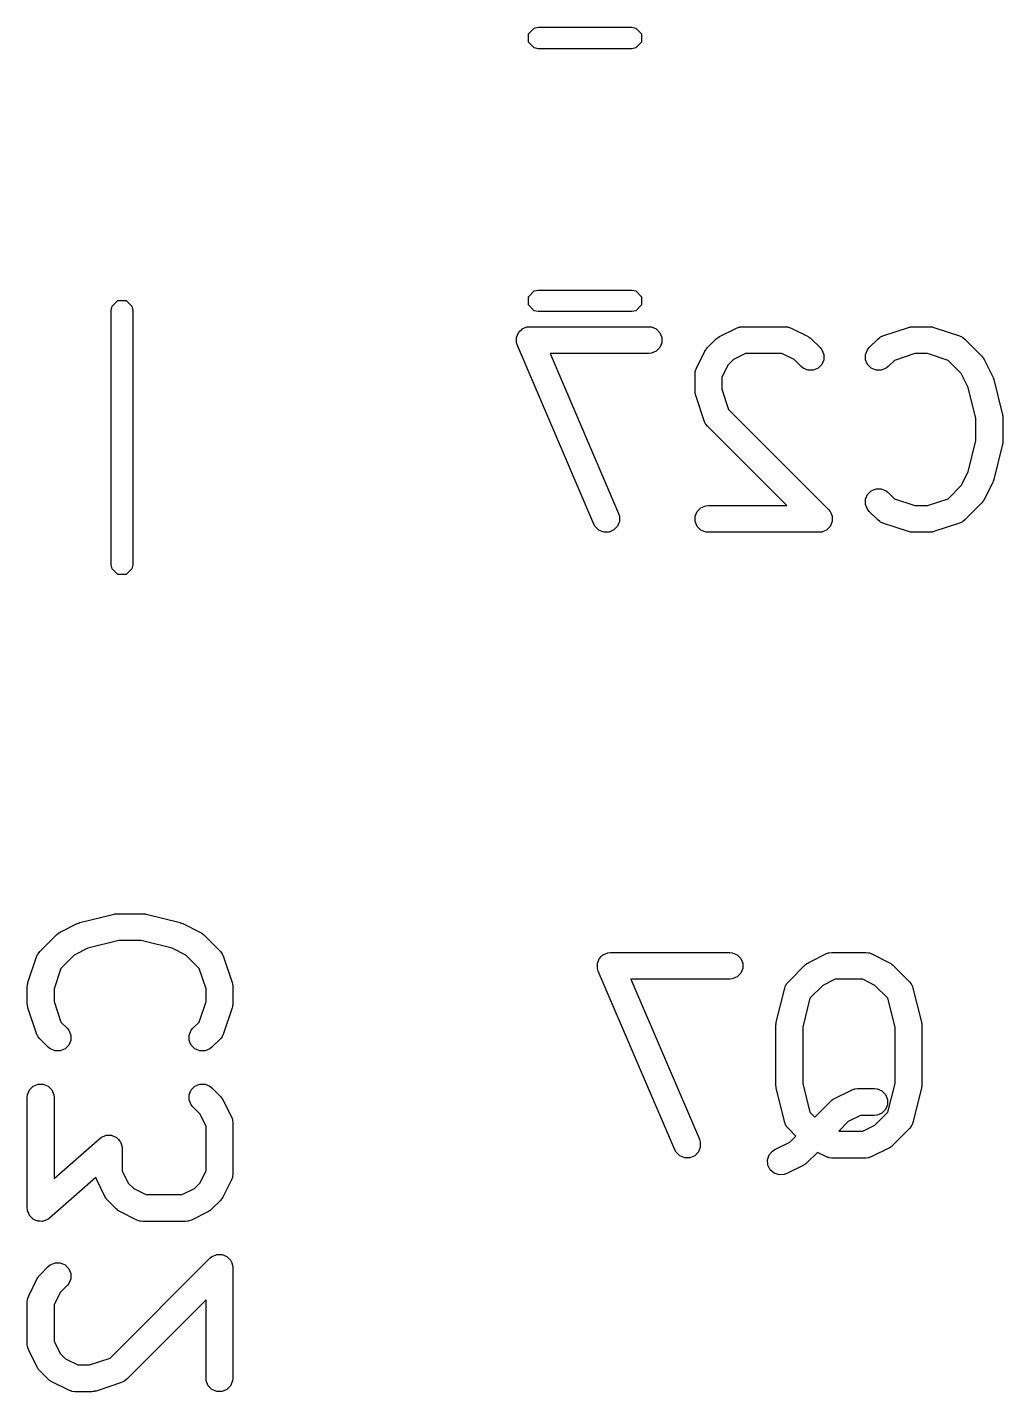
# Model space of a CAD drawing. Header units: inches. Extents: x 1.47 to 5.17, y -6.85 to -1.2.
# Drawn here: x 1.9638 to 2.1786, y -4.8755 to -4.575 of the extents above; entities that cross this region are included whole.
import ezdxf

# ---------------------------------------------------------------- set-up
doc = ezdxf.new("R2010")
doc.units = ezdxf.units.IN
doc.header["$MEASUREMENT"] = 0
doc.layers.add('B.Silkscreen', color=31, linetype='CONTINUOUS', true_color=0xe8b2a7)

msp = doc.modelspace()

# ---------------------------------------------------------------- linework, layer by layer
at = {"layer": 'B.Silkscreen', "linetype": 'CONTINUOUS'}
for p, q in [((2.07415, -4.57646), (2.07542, -4.57518)), ((2.07542, -4.57518), (2.07633, -4.575)), ((2.07633, -4.575), (2.0969, -4.575)), ((2.0969, -4.575), (2.0978, -4.57518)), ((2.0978, -4.57518), (2.09908, -4.57646)), ((2.07415, -4.57827), (2.07415, -4.57646)), ((2.07542, -4.57954), (2.07415, -4.57827)), ((2.09908, -4.57827), (2.0978, -4.57954)), ((2.09908, -4.57646), (2.09908, -4.57827)), ((2.07633, -4.57972), (2.07542, -4.57954)), ((2.0969, -4.57972), (2.07633, -4.57972)), ((2.0978, -4.57954), (2.0969, -4.57972)), ((2.07415, -4.63433), (2.07542, -4.63305)), ((2.07542, -4.63305), (2.07633, -4.63287)), ((2.07633, -4.63287), (2.0969, -4.63287)), ((2.0969, -4.63287), (2.0978, -4.63305)), ((2.0978, -4.63305), (2.09908, -4.63433)), ((1.98246, -4.63645), (1.98374, -4.63517)), ((1.98374, -4.63517), (1.98555, -4.63517)), ((1.98555, -4.63517), (1.98683, -4.63645)), ((2.07415, -4.63614), (2.07415, -4.63433)), ((2.07542, -4.63742), (2.07415, -4.63614)), ((2.09908, -4.63614), (2.0978, -4.63742)), ((2.09908, -4.63433), (2.09908, -4.63614)), ((1.98228, -4.63735), (1.98246, -4.63645)), ((1.98228, -4.69336), (1.98228, -4.63735)), ((1.98683, -4.63645), (1.98701, -4.63735)), ((1.98701, -4.63735), (1.98701, -4.69336)), ((2.07633, -4.6376), (2.07542, -4.63742)), ((2.0969, -4.6376), (2.07633, -4.6376)), ((2.0978, -4.63742), (2.0969, -4.6376)), ((2.07197, -4.64225), (2.07237, -4.64186)), ((2.07237, -4.64186), (2.07276, -4.64146)), ((2.07276, -4.64146), (2.07277, -4.64145)), ((2.07277, -4.64145), (2.07279, -4.64144)), ((2.07279, -4.64144), (2.0733, -4.64122)), ((2.0733, -4.64122), (2.07382, -4.641)), ((2.07382, -4.641), (2.07384, -4.641)), ((2.07384, -4.641), (2.07385, -4.64099)), ((2.07385, -4.64099), (2.07443, -4.64094)), ((2.07443, -4.64094), (2.10067, -4.64094)), ((2.10067, -4.64094), (2.10125, -4.64099)), ((2.10125, -4.64099), (2.10232, -4.64144)), ((2.10232, -4.64144), (2.10313, -4.64225)), ((2.11623, -4.64312), (2.11998, -4.64125)), ((2.11998, -4.64125), (2.12052, -4.64104)), ((2.12052, -4.64104), (2.12062, -4.64104)), ((2.12062, -4.64104), (2.12072, -4.64099)), ((2.12072, -4.64099), (2.1213, -4.64094)), ((2.1213, -4.64094), (2.13067, -4.64094)), ((2.13067, -4.64094), (2.13125, -4.64099)), ((2.13125, -4.64099), (2.13135, -4.64104)), ((2.13135, -4.64104), (2.13145, -4.64104)), ((2.13145, -4.64104), (2.13199, -4.64125)), ((2.13199, -4.64125), (2.13574, -4.64312)), ((2.15223, -4.64296), (2.15786, -4.64109)), ((2.15786, -4.64109), (2.15814, -4.64102)), ((2.15814, -4.64102), (2.15822, -4.64099)), ((2.15822, -4.64099), (2.15832, -4.64098)), ((2.15832, -4.64098), (2.15842, -4.64096)), ((2.15842, -4.64096), (2.1585, -4.64097)), ((2.1585, -4.64097), (2.15879, -4.64094)), ((2.15879, -4.64094), (2.16254, -4.64094)), ((2.16254, -4.64094), (2.16283, -4.64097)), ((2.16283, -4.64097), (2.16291, -4.64096)), ((2.16291, -4.64096), (2.16301, -4.64098)), ((2.16301, -4.64098), (2.16312, -4.64099)), ((2.16312, -4.64099), (2.16319, -4.64102)), ((2.16319, -4.64102), (2.16348, -4.64109)), ((2.16348, -4.64109), (2.1691, -4.64296)), ((2.07153, -4.64331), (2.07175, -4.6428)), ((2.07153, -4.64333), (2.07153, -4.64331)), ((2.07153, -4.64335), (2.07153, -4.64333)), ((2.07153, -4.64391), (2.07153, -4.64335)), ((2.07153, -4.64447), (2.07153, -4.64391)), ((2.07154, -4.64448), (2.07153, -4.64447)), ((2.07154, -4.6445), (2.07154, -4.64448)), ((2.07171, -4.64505), (2.07154, -4.6445)), ((2.08859, -4.68442), (2.07171, -4.64505)), ((2.07175, -4.6428), (2.07195, -4.64228)), ((2.07195, -4.64228), (2.07197, -4.64227)), ((2.07197, -4.64227), (2.07197, -4.64225)), ((2.10313, -4.64225), (2.10357, -4.64331)), ((2.10357, -4.64447), (2.10313, -4.64553)), ((2.10357, -4.64331), (2.10357, -4.64447)), ((2.11359, -4.64555), (2.11546, -4.64368)), ((2.11546, -4.64368), (2.11569, -4.64349)), ((2.11569, -4.64349), (2.11574, -4.64343)), ((2.11574, -4.64343), (2.11583, -4.64338)), ((2.11583, -4.64338), (2.11591, -4.64331)), ((2.11591, -4.64331), (2.11598, -4.64328)), ((2.11598, -4.64328), (2.11623, -4.64312)), ((2.13574, -4.64312), (2.13599, -4.64328)), ((2.13599, -4.64328), (2.13606, -4.64331)), ((2.13606, -4.64331), (2.13614, -4.64338)), ((2.13614, -4.64338), (2.13623, -4.64343)), ((2.13623, -4.64343), (2.13628, -4.64349)), ((2.13628, -4.64349), (2.13651, -4.64368)), ((2.13651, -4.64368), (2.13838, -4.64555)), ((2.14921, -4.64555), (2.15108, -4.64368)), ((2.15108, -4.64368), (2.15153, -4.64331)), ((2.15153, -4.64331), (2.15163, -4.64327)), ((2.15163, -4.64327), (2.15171, -4.6432)), ((2.15171, -4.6432), (2.15223, -4.64296)), ((2.1691, -4.64296), (2.16963, -4.6432)), ((2.16963, -4.6432), (2.16971, -4.64327)), ((2.16971, -4.64327), (2.16981, -4.64331)), ((2.16981, -4.64331), (2.17025, -4.64368)), ((2.17025, -4.64368), (2.174, -4.64743)), ((2.10067, -4.64684), (2.07891, -4.64684)), ((2.07891, -4.64684), (2.09402, -4.6821)), ((2.10125, -4.64679), (2.10067, -4.64684)), ((2.10232, -4.64635), (2.10125, -4.64679)), ((2.10313, -4.64553), (2.10232, -4.64635)), ((2.11116, -4.65007), (2.11303, -4.64632)), ((2.11303, -4.64632), (2.11319, -4.64607)), ((2.11319, -4.64607), (2.11322, -4.646)), ((2.11322, -4.646), (2.11328, -4.64592)), ((2.11328, -4.64592), (2.11334, -4.64583)), ((2.11334, -4.64583), (2.1134, -4.64578)), ((2.1134, -4.64578), (2.11359, -4.64555)), ((2.1193, -4.64819), (2.1181, -4.64939)), ((2.12199, -4.64684), (2.1193, -4.64819)), ((2.12997, -4.64684), (2.12199, -4.64684)), ((2.13267, -4.64819), (2.12997, -4.64684)), ((2.13421, -4.64973), (2.13267, -4.64819)), ((2.13838, -4.64555), (2.13875, -4.646)), ((2.13875, -4.646), (2.13919, -4.64706)), ((2.13919, -4.64822), (2.13875, -4.64928)), ((2.13919, -4.64706), (2.13919, -4.64822)), ((2.1484, -4.64706), (2.14884, -4.646)), ((2.1484, -4.64822), (2.1484, -4.64706)), ((2.14884, -4.64928), (2.1484, -4.64822)), ((2.14884, -4.646), (2.14921, -4.64555)), ((2.15927, -4.64684), (2.15476, -4.64835)), ((2.16206, -4.64684), (2.15927, -4.64684)), ((2.16657, -4.64835), (2.16206, -4.64684)), ((2.174, -4.64743), (2.17419, -4.64765)), ((2.17419, -4.64765), (2.17425, -4.6477)), ((2.17425, -4.6477), (2.1743, -4.64779)), ((2.1743, -4.64779), (2.17437, -4.64787)), ((2.17437, -4.64787), (2.1744, -4.64795)), ((2.1744, -4.64795), (2.17456, -4.64819)), ((2.17456, -4.64819), (2.17643, -4.65194)), ((2.11085, -4.65139), (2.1109, -4.65081)), ((2.1109, -4.65081), (2.11094, -4.65072)), ((2.11094, -4.65072), (2.11095, -4.65061)), ((2.11095, -4.65061), (2.11116, -4.65007)), ((2.1181, -4.64939), (2.11675, -4.65209)), ((2.13465, -4.6501), (2.13421, -4.64973)), ((2.13572, -4.65054), (2.13465, -4.6501)), ((2.13687, -4.65054), (2.13572, -4.65054)), ((2.13794, -4.6501), (2.13687, -4.65054)), ((2.13875, -4.64928), (2.13794, -4.6501)), ((2.14965, -4.6501), (2.14884, -4.64928)), ((2.15072, -4.65054), (2.14965, -4.6501)), ((2.15187, -4.65054), (2.15072, -4.65054)), ((2.15293, -4.6501), (2.15187, -4.65054)), ((2.15338, -4.64973), (2.15293, -4.6501)), ((2.15476, -4.64835), (2.15338, -4.64973)), ((2.16949, -4.65126), (2.16657, -4.64835)), ((2.11085, -4.65514), (2.11085, -4.65139)), ((2.11675, -4.65209), (2.11675, -4.65466)), ((2.171, -4.65429), (2.16949, -4.65126)), ((2.17643, -4.65194), (2.17645, -4.65199)), ((2.17645, -4.65199), (2.17646, -4.652)), ((2.17646, -4.652), (2.17655, -4.65224)), ((2.17655, -4.65224), (2.17664, -4.65248)), ((2.17664, -4.65248), (2.17664, -4.65251)), ((2.17664, -4.65251), (2.17666, -4.65255)), ((2.17666, -4.65255), (2.17853, -4.66005)), ((2.11087, -4.65543), (2.11085, -4.65514)), ((2.11087, -4.65551), (2.11087, -4.65543)), ((2.11089, -4.65561), (2.11087, -4.65551)), ((2.1109, -4.65572), (2.11089, -4.65561)), ((2.11093, -4.65579), (2.1109, -4.65572)), ((2.111, -4.65607), (2.11093, -4.65579)), ((2.11287, -4.6617), (2.111, -4.65607)), ((2.11675, -4.65466), (2.11825, -4.65917)), ((2.17271, -4.66113), (2.171, -4.65429)), ((2.11825, -4.65917), (2.14026, -4.68117)), ((2.17853, -4.66005), (2.17854, -4.66015)), ((2.17854, -4.66015), (2.17856, -4.66019)), ((2.17856, -4.66019), (2.17858, -4.6604)), ((2.11311, -4.66223), (2.11287, -4.6617)), ((2.11318, -4.66231), (2.11311, -4.66223)), ((2.11322, -4.6624), (2.11318, -4.66231)), ((2.11359, -4.66285), (2.11322, -4.6624)), ((2.13104, -4.68031), (2.11359, -4.66285)), ((2.17271, -4.66602), (2.17271, -4.66113)), ((2.17858, -4.6604), (2.17861, -4.66062)), ((2.17861, -4.66062), (2.17861, -4.66066)), ((2.17861, -4.66066), (2.17862, -4.66076)), ((2.17862, -4.66076), (2.17862, -4.66639)), ((2.171, -4.67286), (2.17271, -4.66602)), ((2.17853, -4.6671), (2.17666, -4.6746)), ((2.17854, -4.667), (2.17853, -4.6671)), ((2.17856, -4.66696), (2.17854, -4.667)), ((2.17858, -4.66675), (2.17856, -4.66696)), ((2.17861, -4.66653), (2.17858, -4.66675)), ((2.17862, -4.66639), (2.17861, -4.66649)), ((2.17861, -4.66649), (2.17861, -4.66653)), ((2.16949, -4.67589), (2.171, -4.67286)), ((2.17643, -4.67521), (2.17456, -4.67896)), ((2.17645, -4.67517), (2.17643, -4.67521)), ((2.17646, -4.67515), (2.17645, -4.67517)), ((2.17655, -4.67491), (2.17646, -4.67515)), ((2.17664, -4.67467), (2.17655, -4.67491)), ((2.17666, -4.6746), (2.17664, -4.67465)), ((2.17664, -4.67465), (2.17664, -4.67467)), ((2.1484, -4.67893), (2.14884, -4.67787)), ((2.14884, -4.67787), (2.14965, -4.67706)), ((2.14965, -4.67706), (2.15072, -4.67661)), ((2.15072, -4.67661), (2.15187, -4.67661)), ((2.15187, -4.67661), (2.15293, -4.67706)), ((2.15293, -4.67706), (2.15338, -4.67742)), ((2.15338, -4.67742), (2.15476, -4.67881)), ((2.16657, -4.67881), (2.16949, -4.67589)), ((2.11134, -4.68162), (2.11216, -4.68081)), ((2.11216, -4.68081), (2.11322, -4.68036)), ((2.11322, -4.68036), (2.1138, -4.68031)), ((2.1138, -4.68031), (2.13104, -4.68031)), ((2.14026, -4.68117), (2.14063, -4.68162)), ((2.1484, -4.68009), (2.1484, -4.67893)), ((2.14884, -4.68115), (2.1484, -4.68009)), ((2.14921, -4.6816), (2.14884, -4.68115)), ((2.15476, -4.67881), (2.15927, -4.68031)), ((2.15927, -4.68031), (2.16206, -4.68031)), ((2.16206, -4.68031), (2.16657, -4.67881)), ((2.174, -4.67972), (2.17025, -4.68347)), ((2.17419, -4.6795), (2.174, -4.67972)), ((2.17425, -4.67945), (2.17419, -4.6795)), ((2.1743, -4.67936), (2.17425, -4.67945)), ((2.17437, -4.67928), (2.1743, -4.67936)), ((2.1744, -4.6792), (2.17437, -4.67928)), ((2.17456, -4.67896), (2.1744, -4.6792)), ((2.0942, -4.6838), (2.09378, -4.68487)), ((2.09402, -4.6821), (2.09419, -4.68265)), ((2.09419, -4.68265), (2.0942, -4.6838)), ((2.1109, -4.68268), (2.11134, -4.68162)), ((2.1109, -4.68384), (2.1109, -4.68268)), ((2.11134, -4.6849), (2.1109, -4.68384)), ((2.14063, -4.68162), (2.14077, -4.68196)), ((2.14107, -4.68384), (2.14063, -4.6849)), ((2.14077, -4.68196), (2.14105, -4.68265)), ((2.14105, -4.68265), (2.14107, -4.68268)), ((2.14107, -4.68268), (2.14107, -4.68384)), ((2.15108, -4.68347), (2.14921, -4.6816)), ((2.15153, -4.68384), (2.15108, -4.68347)), ((2.15163, -4.68388), (2.15153, -4.68384)), ((2.15171, -4.68395), (2.15163, -4.68388)), ((2.15223, -4.68419), (2.15171, -4.68395)), ((2.15786, -4.68606), (2.15223, -4.68419)), ((2.1691, -4.68419), (2.16348, -4.68606)), ((2.16963, -4.68395), (2.1691, -4.68419)), ((2.16971, -4.68388), (2.16963, -4.68395)), ((2.16981, -4.68384), (2.16971, -4.68388)), ((2.17025, -4.68347), (2.16981, -4.68384)), ((2.08887, -4.68493), (2.08859, -4.68442)), ((2.08969, -4.68574), (2.08887, -4.68493)), ((2.09076, -4.68616), (2.08969, -4.68574)), ((2.09191, -4.68615), (2.09076, -4.68616)), ((2.09297, -4.6857), (2.09191, -4.68615)), ((2.09378, -4.68487), (2.09297, -4.6857)), ((2.11216, -4.68572), (2.11134, -4.6849)), ((2.11322, -4.68616), (2.11216, -4.68572)), ((2.1138, -4.68621), (2.11322, -4.68616)), ((2.13817, -4.68621), (2.1138, -4.68621)), ((2.13875, -4.68616), (2.13817, -4.68621)), ((2.13906, -4.68603), (2.13875, -4.68616)), ((2.13981, -4.68572), (2.13906, -4.68603)), ((2.14063, -4.6849), (2.13981, -4.68572)), ((2.15814, -4.68613), (2.15786, -4.68606)), ((2.15822, -4.68616), (2.15814, -4.68613)), ((2.15832, -4.68617), (2.15822, -4.68616)), ((2.15842, -4.68619), (2.15832, -4.68617)), ((2.1585, -4.68618), (2.15842, -4.68619)), ((2.15879, -4.68621), (2.1585, -4.68618)), ((2.16254, -4.68621), (2.15879, -4.68621)), ((2.16283, -4.68618), (2.16254, -4.68621)), ((2.16291, -4.68619), (2.16283, -4.68618)), ((2.16301, -4.68617), (2.16291, -4.68619)), ((2.16312, -4.68616), (2.16301, -4.68617)), ((2.16319, -4.68613), (2.16312, -4.68616)), ((2.16348, -4.68606), (2.16319, -4.68613)), ((1.98246, -4.69426), (1.98228, -4.69336)), ((1.98374, -4.69554), (1.98246, -4.69426)), ((1.98555, -4.69554), (1.98374, -4.69554)), ((1.98683, -4.69426), (1.98555, -4.69554)), ((1.98701, -4.69336), (1.98683, -4.69426)), ((1.97538, -4.77216), (1.98288, -4.77029)), ((1.98288, -4.77029), (1.98298, -4.77027)), ((1.98298, -4.77027), (1.98302, -4.77026)), ((1.98302, -4.77026), (1.98324, -4.77024)), ((1.98324, -4.77024), (1.98345, -4.7702)), ((1.98345, -4.7702), (1.9835, -4.77021)), ((1.9835, -4.77021), (1.9836, -4.7702)), ((1.9836, -4.7702), (1.98922, -4.7702)), ((1.98922, -4.7702), (1.98932, -4.77021)), ((1.98932, -4.77021), (1.98937, -4.7702)), ((1.98937, -4.7702), (1.98958, -4.77024)), ((1.98958, -4.77024), (1.9898, -4.77026)), ((1.9898, -4.77026), (1.98984, -4.77027)), ((1.98984, -4.77027), (1.98994, -4.77029)), ((1.98994, -4.77029), (1.99744, -4.77216)), ((1.97071, -4.77445), (1.97078, -4.77442)), ((1.97078, -4.77442), (1.97103, -4.77426)), ((1.97103, -4.77426), (1.97478, -4.77239)), ((1.97478, -4.77239), (1.97482, -4.77237)), ((1.97482, -4.77237), (1.97484, -4.77236)), ((1.97484, -4.77236), (1.97508, -4.77227)), ((1.97508, -4.77227), (1.97532, -4.77218)), ((1.97532, -4.77218), (1.97534, -4.77218)), ((1.97534, -4.77218), (1.97538, -4.77216)), ((1.99744, -4.77216), (1.99748, -4.77218)), ((1.99748, -4.77218), (1.9975, -4.77218)), ((1.9975, -4.77218), (1.99774, -4.77227)), ((1.99774, -4.77227), (1.99798, -4.77236)), ((1.99798, -4.77236), (1.998, -4.77237)), ((1.998, -4.77237), (1.99804, -4.77239)), ((1.99804, -4.77239), (2.00179, -4.77426)), ((2.00179, -4.77426), (2.00204, -4.77442)), ((2.00204, -4.77442), (2.00211, -4.77445)), ((1.96651, -4.77856), (1.97026, -4.77481)), ((1.97026, -4.77481), (1.97049, -4.77463)), ((1.97049, -4.77463), (1.97054, -4.77457)), ((1.97054, -4.77457), (1.97063, -4.77451)), ((1.97063, -4.77451), (1.97071, -4.77445)), ((1.98396, -4.77611), (1.97713, -4.77781)), ((1.98886, -4.77611), (1.98396, -4.77611)), ((1.99569, -4.77781), (1.98886, -4.77611)), ((2.00211, -4.77445), (2.00219, -4.77451)), ((2.00219, -4.77451), (2.00228, -4.77457)), ((2.00228, -4.77457), (2.00233, -4.77463)), ((2.00233, -4.77463), (2.00256, -4.77481)), ((2.00256, -4.77481), (2.00631, -4.77856)), ((1.96392, -4.78534), (1.9658, -4.77972)), ((1.9658, -4.77972), (1.96603, -4.77919)), ((1.96603, -4.77919), (1.9661, -4.77911)), ((1.9661, -4.77911), (1.96614, -4.77901)), ((1.96614, -4.77901), (1.96651, -4.77856)), ((1.9741, -4.77933), (1.97118, -4.78225)), ((1.97713, -4.77781), (1.9741, -4.77933)), ((1.99872, -4.77933), (1.99569, -4.77781)), ((2.00164, -4.78225), (1.99872, -4.77933)), ((2.00631, -4.77856), (2.00668, -4.77901)), ((2.00668, -4.77901), (2.00672, -4.77911)), ((2.00672, -4.77911), (2.00679, -4.77919)), ((2.00679, -4.77919), (2.00702, -4.77972)), ((2.00702, -4.77972), (2.0089, -4.78534)), ((2.08956, -4.78059), (2.08976, -4.78008)), ((2.08976, -4.78008), (2.08978, -4.78006)), ((2.08978, -4.78005), (2.09018, -4.77965)), ((2.08978, -4.78006), (2.08978, -4.78005)), ((2.09018, -4.77965), (2.09057, -4.77925)), ((2.09057, -4.77925), (2.09059, -4.77924)), ((2.09059, -4.77924), (2.0906, -4.77923)), ((2.0906, -4.77923), (2.09111, -4.77902)), ((2.09111, -4.77902), (2.09163, -4.7788)), ((2.09163, -4.7788), (2.09165, -4.7788)), ((2.09165, -4.7788), (2.09166, -4.77879)), ((2.09166, -4.77879), (2.09224, -4.77873)), ((2.09224, -4.77873), (2.11849, -4.77873)), ((2.11849, -4.77873), (2.11906, -4.77879)), ((2.11906, -4.77879), (2.12013, -4.77923)), ((2.12013, -4.77923), (2.12094, -4.78005)), ((2.12094, -4.78005), (2.12138, -4.78111)), ((2.13591, -4.78092), (2.13966, -4.77904)), ((2.13966, -4.77904), (2.1402, -4.77884)), ((2.1402, -4.77884), (2.14031, -4.77883)), ((2.14031, -4.77883), (2.14041, -4.77879)), ((2.14041, -4.77879), (2.14098, -4.77873)), ((2.14098, -4.77873), (2.14848, -4.77873)), ((2.14848, -4.77873), (2.14906, -4.77879)), ((2.14906, -4.77879), (2.14916, -4.77883)), ((2.14916, -4.77883), (2.14926, -4.77884)), ((2.14926, -4.77884), (2.1498, -4.77904)), ((2.1498, -4.77904), (2.15355, -4.78092)), ((1.97118, -4.78225), (1.96968, -4.78676)), ((2.00314, -4.78676), (2.00164, -4.78225)), ((2.08934, -4.78111), (2.08956, -4.78059)), ((2.08934, -4.78113), (2.08934, -4.78111)), ((2.08934, -4.78115), (2.08934, -4.78113)), ((2.08934, -4.7817), (2.08934, -4.78115)), ((2.08934, -4.78226), (2.08934, -4.7817)), ((2.08935, -4.78228), (2.08934, -4.78226)), ((2.08935, -4.7823), (2.08935, -4.78228)), ((2.08952, -4.78285), (2.08935, -4.7823)), ((2.1064, -4.82222), (2.08952, -4.78285)), ((2.12094, -4.78333), (2.12013, -4.78414)), ((2.12138, -4.78226), (2.12094, -4.78333)), ((2.12138, -4.78111), (2.12138, -4.78226)), ((2.1314, -4.78522), (2.13514, -4.78147)), ((2.13514, -4.78147), (2.13537, -4.78129)), ((2.13537, -4.78129), (2.13542, -4.78123)), ((2.13542, -4.78123), (2.13551, -4.78117)), ((2.13551, -4.78117), (2.13559, -4.78111)), ((2.13559, -4.78111), (2.13566, -4.78108)), ((2.13566, -4.78108), (2.13591, -4.78092)), ((2.15355, -4.78092), (2.1538, -4.78108)), ((2.1538, -4.78108), (2.15387, -4.78111)), ((2.15387, -4.78111), (2.15395, -4.78117)), ((2.15395, -4.78117), (2.15404, -4.78123)), ((2.15404, -4.78123), (2.15409, -4.78129)), ((2.15409, -4.78129), (2.15432, -4.78147)), ((2.15432, -4.78147), (2.15807, -4.78522)), ((1.96377, -4.78628), (1.9638, -4.78599)), ((1.96377, -4.79003), (1.96377, -4.78628)), ((1.9638, -4.78591), (1.96382, -4.78581)), ((1.9638, -4.78599), (1.9638, -4.78591)), ((1.96382, -4.78581), (1.96383, -4.7857)), ((1.96383, -4.7857), (1.96386, -4.78563)), ((1.96386, -4.78563), (1.96392, -4.78534)), ((2.0089, -4.78534), (2.00896, -4.78563)), ((2.00896, -4.78563), (2.00899, -4.7857)), ((2.00899, -4.7857), (2.009, -4.78581)), ((2.009, -4.78581), (2.00902, -4.78591)), ((2.00902, -4.78591), (2.00902, -4.78599)), ((2.00902, -4.78599), (2.00905, -4.78628)), ((2.00905, -4.78628), (2.00905, -4.79003)), ((2.11849, -4.78464), (2.09672, -4.78464)), ((2.09672, -4.78464), (2.11183, -4.81989)), ((2.11906, -4.78458), (2.11849, -4.78464)), ((2.12013, -4.78414), (2.11906, -4.78458)), ((2.13062, -4.78659), (2.13081, -4.78605)), ((2.13081, -4.78605), (2.13094, -4.78587)), ((2.13094, -4.78587), (2.13103, -4.78567)), ((2.13103, -4.78567), (2.1314, -4.78522)), ((2.13898, -4.78599), (2.13615, -4.78882)), ((2.14168, -4.78464), (2.13898, -4.78599)), ((2.14778, -4.78464), (2.14168, -4.78464)), ((2.15048, -4.78599), (2.14778, -4.78464)), ((2.15331, -4.78882), (2.15048, -4.78599)), ((2.15807, -4.78522), (2.15844, -4.78567)), ((2.15844, -4.78567), (2.15852, -4.78587)), ((2.15852, -4.78587), (2.15865, -4.78605)), ((2.15865, -4.78605), (2.15885, -4.78659)), ((1.96968, -4.78676), (1.96968, -4.78955)), ((2.00314, -4.78955), (2.00314, -4.78676)), ((2.12874, -4.79409), (2.13062, -4.78659)), ((2.13615, -4.78882), (2.13456, -4.79517)), ((2.1549, -4.79517), (2.15331, -4.78882)), ((2.15885, -4.78659), (2.16072, -4.79409)), ((1.9638, -4.79032), (1.96377, -4.79003)), ((1.9638, -4.7904), (1.9638, -4.79032)), ((1.96382, -4.7905), (1.9638, -4.7904)), ((1.96383, -4.7906), (1.96382, -4.7905)), ((1.96386, -4.79067), (1.96383, -4.7906)), ((1.96392, -4.79096), (1.96386, -4.79067)), ((1.9658, -4.79658), (1.96392, -4.79096)), ((1.96968, -4.78955), (1.97118, -4.79406)), ((2.00164, -4.79406), (2.00314, -4.78955)), ((2.0089, -4.79096), (2.00702, -4.79658)), ((2.00896, -4.79067), (2.0089, -4.79096)), ((2.00899, -4.7906), (2.00896, -4.79067)), ((2.009, -4.7905), (2.00899, -4.7906)), ((2.00902, -4.7904), (2.009, -4.7905)), ((2.00905, -4.79003), (2.00902, -4.79032)), ((2.00902, -4.79032), (2.00902, -4.7904)), ((1.97118, -4.79406), (1.97256, -4.79544)), ((1.97256, -4.79544), (1.97293, -4.79588)), ((1.99989, -4.79588), (2.00026, -4.79544)), ((2.00026, -4.79544), (2.00164, -4.79406)), ((2.12866, -4.79467), (2.12869, -4.79445)), ((2.12867, -4.79471), (2.12866, -4.79467)), ((2.12866, -4.79481), (2.12867, -4.79471)), ((2.12866, -4.80793), (2.12866, -4.79481)), ((2.12869, -4.79445), (2.12871, -4.79423)), ((2.12871, -4.79423), (2.12873, -4.79419)), ((2.12873, -4.79419), (2.12874, -4.79409)), ((2.13456, -4.79517), (2.13456, -4.80757)), ((2.1549, -4.80757), (2.1549, -4.79517)), ((2.16072, -4.79409), (2.16073, -4.79419)), ((2.16073, -4.79419), (2.16075, -4.79423)), ((2.16075, -4.79423), (2.16077, -4.79445)), ((2.16077, -4.79445), (2.1608, -4.79467)), ((2.1608, -4.79467), (2.1608, -4.79471)), ((2.1608, -4.79471), (2.16081, -4.79481)), ((2.16081, -4.79481), (2.16081, -4.80793)), ((1.96603, -4.79711), (1.9658, -4.79658)), ((1.9661, -4.79719), (1.96603, -4.79711)), ((1.96614, -4.79729), (1.9661, -4.79719)), ((1.96651, -4.79774), (1.96614, -4.79729)), ((1.96839, -4.79961), (1.96651, -4.79774)), ((1.97293, -4.79588), (1.97337, -4.79695)), ((1.97337, -4.7981), (1.97293, -4.79917)), ((1.97337, -4.79695), (1.97337, -4.7981)), ((1.99945, -4.79695), (1.99989, -4.79588)), ((1.99945, -4.7981), (1.99945, -4.79695)), ((1.99989, -4.79917), (1.99945, -4.7981)), ((2.00631, -4.79774), (2.00443, -4.79961)), ((2.00668, -4.79729), (2.00631, -4.79774)), ((2.00672, -4.79719), (2.00668, -4.79729)), ((2.00679, -4.79711), (2.00672, -4.79719)), ((2.00702, -4.79658), (2.00679, -4.79711)), ((1.96883, -4.79998), (1.96839, -4.79961)), ((1.9699, -4.80042), (1.96883, -4.79998)), ((1.97105, -4.80042), (1.9699, -4.80042)), ((1.97212, -4.79998), (1.97105, -4.80042)), ((1.97293, -4.79917), (1.97212, -4.79998)), ((2.00071, -4.79998), (1.99989, -4.79917)), ((2.00177, -4.80042), (2.00071, -4.79998)), ((2.00292, -4.80042), (2.00177, -4.80042)), ((2.00399, -4.79998), (2.00292, -4.80042)), ((2.00443, -4.79961), (2.00399, -4.79998)), ((1.96377, -4.81065), (1.96383, -4.81007)), ((1.96383, -4.81007), (1.96427, -4.80901)), ((1.96427, -4.80901), (1.96508, -4.80819)), ((1.96508, -4.80819), (1.96615, -4.80775)), ((1.96615, -4.80775), (1.9673, -4.80775)), ((1.9673, -4.80775), (1.96837, -4.80819)), ((1.96837, -4.80819), (1.96918, -4.80901)), ((1.96918, -4.80901), (1.96962, -4.81007)), ((1.96962, -4.81007), (1.96968, -4.81065)), ((1.99945, -4.81007), (1.99989, -4.80901)), ((1.99945, -4.81122), (1.99945, -4.81007)), ((1.99989, -4.80901), (2.00071, -4.80819)), ((2.00071, -4.80819), (2.00177, -4.80775)), ((2.00177, -4.80775), (2.00292, -4.80775)), ((2.00292, -4.80775), (2.00399, -4.80819)), ((2.00399, -4.80819), (2.00443, -4.80856)), ((2.00443, -4.80856), (2.00631, -4.81044)), ((2.00631, -4.81044), (2.00649, -4.81066)), ((2.12867, -4.80803), (2.12866, -4.80793)), ((2.12866, -4.80808), (2.12867, -4.80803)), ((2.12869, -4.80829), (2.12866, -4.80808)), ((2.12871, -4.80851), (2.12869, -4.80829)), ((2.12873, -4.80855), (2.12871, -4.80851)), ((2.12874, -4.80865), (2.12873, -4.80855)), ((2.13062, -4.81615), (2.12874, -4.80865)), ((2.13456, -4.80757), (2.13615, -4.81392)), ((2.14154, -4.81092), (2.14529, -4.80904)), ((2.14529, -4.80904), (2.14583, -4.80883)), ((2.14583, -4.80883), (2.14593, -4.80883)), ((2.14593, -4.80883), (2.14603, -4.80879)), ((2.14603, -4.80879), (2.14661, -4.80873)), ((2.14661, -4.80873), (2.15036, -4.80873)), ((2.15036, -4.80873), (2.15093, -4.80879)), ((2.15093, -4.80879), (2.152, -4.80923)), ((2.152, -4.80923), (2.15281, -4.81004)), ((2.15281, -4.81004), (2.15325, -4.81111)), ((2.15331, -4.81392), (2.1549, -4.80757)), ((2.16072, -4.80865), (2.15885, -4.81615)), ((2.16073, -4.80855), (2.16072, -4.80865)), ((2.16075, -4.80851), (2.16073, -4.80855)), ((2.16077, -4.80829), (2.16075, -4.80851)), ((2.1608, -4.80808), (2.16077, -4.80829)), ((2.16081, -4.80793), (2.1608, -4.80803)), ((2.1608, -4.80803), (2.1608, -4.80808)), ((1.96377, -4.83502), (1.96377, -4.81065)), ((1.96968, -4.81065), (1.96968, -4.82851)), ((1.99989, -4.81229), (1.99945, -4.81122)), ((2.00026, -4.81274), (1.99989, -4.81229)), ((2.00179, -4.81427), (2.00026, -4.81274)), ((2.00649, -4.81066), (2.00655, -4.81071)), ((2.00655, -4.81071), (2.00661, -4.8108)), ((2.00661, -4.8108), (2.00668, -4.81088)), ((2.00668, -4.81088), (2.00671, -4.81095)), ((2.00671, -4.81095), (2.00686, -4.8112)), ((2.00686, -4.8112), (2.00874, -4.81495)), ((2.13723, -4.81501), (2.14077, -4.81147)), ((2.14077, -4.81147), (2.141, -4.81128)), ((2.141, -4.81128), (2.14105, -4.81122)), ((2.14105, -4.81122), (2.14114, -4.81117)), ((2.14114, -4.81117), (2.14122, -4.8111)), ((2.14122, -4.8111), (2.14129, -4.81107)), ((2.14129, -4.81107), (2.14154, -4.81092)), ((2.15281, -4.81332), (2.152, -4.81414)), ((2.15325, -4.81226), (2.15281, -4.81332)), ((2.15325, -4.81111), (2.15325, -4.81226)), ((2.00314, -4.81697), (2.00179, -4.81427)), ((2.00874, -4.81495), (2.00894, -4.81549)), ((2.00894, -4.81549), (2.00895, -4.8156)), ((2.00895, -4.8156), (2.00899, -4.8157)), ((2.00899, -4.8157), (2.00905, -4.81627)), ((2.00905, -4.81627), (2.00905, -4.82752)), ((2.13081, -4.81669), (2.13062, -4.81615)), ((2.13615, -4.81392), (2.13723, -4.81501)), ((2.14461, -4.81598), (2.14249, -4.8181)), ((2.1473, -4.81463), (2.14461, -4.81598)), ((2.15036, -4.81463), (2.1473, -4.81463)), ((2.15093, -4.81458), (2.15036, -4.81463)), ((2.15048, -4.81675), (2.15331, -4.81392)), ((2.152, -4.81414), (2.15093, -4.81458)), ((2.15885, -4.81615), (2.15865, -4.81669)), ((1.97978, -4.81968), (1.98003, -4.8195)), ((1.98003, -4.8195), (1.98008, -4.81944)), ((1.98008, -4.81944), (1.98013, -4.81942)), ((1.98013, -4.81942), (1.98025, -4.81934)), ((1.98025, -4.81934), (1.9807, -4.81918)), ((1.9807, -4.81918), (1.98115, -4.819)), ((1.98115, -4.819), (1.98125, -4.819)), ((1.98125, -4.819), (1.98134, -4.81897)), ((1.98134, -4.81897), (1.98182, -4.819)), ((1.98182, -4.819), (1.9823, -4.819)), ((1.9823, -4.819), (1.98239, -4.81904)), ((1.98239, -4.81904), (1.98249, -4.81905)), ((1.98249, -4.81905), (1.98292, -4.81926)), ((1.98292, -4.81926), (1.98336, -4.81944)), ((1.98336, -4.81944), (1.98343, -4.81951)), ((1.98343, -4.81951), (1.98352, -4.81956)), ((2.00314, -4.82682), (2.00314, -4.81697)), ((2.13094, -4.81687), (2.13081, -4.81669)), ((2.13103, -4.81707), (2.13094, -4.81687)), ((2.1314, -4.81752), (2.13103, -4.81707)), ((2.13306, -4.81918), (2.1314, -4.81752)), ((2.13173, -4.8205), (2.13306, -4.81918)), ((2.14249, -4.8181), (2.14778, -4.8181)), ((2.14778, -4.8181), (2.15048, -4.81675)), ((2.15807, -4.81752), (2.15432, -4.82127)), ((2.15844, -4.81707), (2.15807, -4.81752)), ((2.15852, -4.81687), (2.15844, -4.81707)), ((2.15865, -4.81669), (2.15852, -4.81687)), ((1.96968, -4.82851), (1.97978, -4.81968)), ((1.98352, -4.81956), (1.98384, -4.81992)), ((1.98384, -4.81992), (1.98418, -4.82026)), ((1.98418, -4.82026), (1.98422, -4.82035)), ((1.98422, -4.82035), (1.98428, -4.82042)), ((1.98428, -4.82042), (1.98444, -4.82088)), ((1.98444, -4.82088), (1.98462, -4.82132)), ((1.98462, -4.82132), (1.98463, -4.82146)), ((1.98463, -4.82146), (1.98465, -4.82152)), ((1.98465, -4.82152), (1.98465, -4.82159)), ((1.98465, -4.82159), (1.98468, -4.8219)), ((1.98468, -4.8219), (1.98468, -4.82682)), ((2.10668, -4.82273), (2.1064, -4.82222)), ((2.11201, -4.8216), (2.11159, -4.82267)), ((2.11183, -4.81989), (2.112, -4.82044)), ((2.112, -4.82044), (2.11201, -4.8216)), ((2.12717, -4.82334), (2.12792, -4.82247)), ((2.12792, -4.82247), (2.12841, -4.82216)), ((2.12841, -4.82216), (2.13173, -4.8205)), ((2.15355, -4.82182), (2.1498, -4.8237)), ((2.1538, -4.82167), (2.15355, -4.82182)), ((2.15387, -4.82164), (2.1538, -4.82167)), ((2.15395, -4.82157), (2.15387, -4.82164)), ((2.15404, -4.82151), (2.15395, -4.82157)), ((2.15409, -4.82145), (2.15404, -4.82151)), ((2.15432, -4.82127), (2.15409, -4.82145)), ((2.1075, -4.82353), (2.10668, -4.82273)), ((2.10857, -4.82396), (2.1075, -4.82353)), ((2.10972, -4.82394), (2.10857, -4.82396)), ((2.11078, -4.82349), (2.10972, -4.82394)), ((2.11159, -4.82267), (2.11078, -4.82349)), ((2.1268, -4.82444), (2.12717, -4.82334)), ((2.12689, -4.82559), (2.1268, -4.82444)), ((2.13505, -4.82542), (2.1348, -4.82557)), ((2.13512, -4.82539), (2.13505, -4.82542)), ((2.1352, -4.82532), (2.13512, -4.82539)), ((2.13529, -4.82526), (2.1352, -4.82532)), ((2.13534, -4.8252), (2.13529, -4.82526)), ((2.13557, -4.82502), (2.13534, -4.8252)), ((2.13782, -4.82277), (2.13557, -4.82502)), ((2.13966, -4.8237), (2.13782, -4.82277)), ((2.1402, -4.8239), (2.13966, -4.8237)), ((2.14031, -4.82391), (2.1402, -4.8239)), ((2.14041, -4.82395), (2.14031, -4.82391)), ((2.14098, -4.82401), (2.14041, -4.82395)), ((2.14848, -4.82401), (2.14098, -4.82401)), ((2.14906, -4.82395), (2.14848, -4.82401)), ((2.14916, -4.82391), (2.14906, -4.82395)), ((2.14926, -4.8239), (2.14916, -4.82391)), ((2.1498, -4.8237), (2.14926, -4.8239)), ((1.97888, -4.82831), (1.96867, -4.83724)), ((1.97908, -4.82884), (1.97888, -4.82831)), ((1.98468, -4.82682), (1.98602, -4.82952)), ((2.00179, -4.82952), (2.00314, -4.82682)), ((2.00894, -4.8283), (2.00874, -4.82884)), ((2.00895, -4.8282), (2.00894, -4.8283)), ((2.00899, -4.8281), (2.00895, -4.8282)), ((2.00905, -4.82752), (2.00899, -4.8281)), ((2.1274, -4.82662), (2.12689, -4.82559)), ((2.12827, -4.82737), (2.1274, -4.82662)), ((2.12936, -4.82773), (2.12827, -4.82737)), ((2.13051, -4.82765), (2.12936, -4.82773)), ((2.13105, -4.82745), (2.13051, -4.82765)), ((2.1348, -4.82557), (2.13105, -4.82745)), ((1.98096, -4.83259), (1.97908, -4.82884)), ((1.98602, -4.82952), (1.98722, -4.83072)), ((1.98722, -4.83072), (1.98992, -4.83207)), ((1.9979, -4.83207), (2.0006, -4.83072)), ((2.0006, -4.83072), (2.00179, -4.82952)), ((2.00874, -4.82884), (2.00686, -4.83259)), ((1.98111, -4.83284), (1.98096, -4.83259)), ((1.98114, -4.83291), (1.98111, -4.83284)), ((1.98121, -4.83299), (1.98114, -4.83291)), ((1.98127, -4.83308), (1.98121, -4.83299)), ((1.98132, -4.83313), (1.98127, -4.83308)), ((1.98151, -4.83336), (1.98132, -4.83313)), ((1.98338, -4.83523), (1.98151, -4.83336)), ((1.98992, -4.83207), (1.9979, -4.83207)), ((2.00631, -4.83336), (2.00443, -4.83523)), ((2.00649, -4.83313), (2.00631, -4.83336)), ((2.00655, -4.83308), (2.00649, -4.83313)), ((2.00661, -4.83299), (2.00655, -4.83308)), ((2.00668, -4.83291), (2.00661, -4.83299)), ((2.00671, -4.83284), (2.00668, -4.83291)), ((2.00686, -4.83259), (2.00671, -4.83284)), ((1.9638, -4.83533), (1.96377, -4.83502)), ((1.9638, -4.8354), (1.9638, -4.83533)), ((1.96382, -4.83546), (1.9638, -4.8354)), ((1.96383, -4.8356), (1.96382, -4.83546)), ((1.96401, -4.83604), (1.96383, -4.8356)), ((1.96417, -4.83649), (1.96401, -4.83604)), ((1.96423, -4.83657), (1.96417, -4.83649)), ((1.96427, -4.83666), (1.96423, -4.83657)), ((1.96461, -4.837), (1.96427, -4.83666)), ((1.96493, -4.83736), (1.96461, -4.837)), ((1.96501, -4.83741), (1.96493, -4.83736)), ((1.96508, -4.83748), (1.96501, -4.83741)), ((1.96553, -4.83766), (1.96508, -4.83748)), ((1.96831, -4.8375), (1.9682, -4.83758)), ((1.96837, -4.83748), (1.96831, -4.8375)), ((1.96842, -4.83742), (1.96837, -4.83748)), ((1.96867, -4.83724), (1.96842, -4.83742)), ((1.98361, -4.83542), (1.98338, -4.83523)), ((1.98366, -4.83548), (1.98361, -4.83542)), ((1.98375, -4.83553), (1.98366, -4.83548)), ((1.98383, -4.8356), (1.98375, -4.83553)), ((1.9839, -4.83563), (1.98383, -4.8356)), ((1.98415, -4.83579), (1.9839, -4.83563)), ((1.9879, -4.83766), (1.98415, -4.83579)), ((2.00367, -4.83579), (1.99992, -4.83766)), ((2.00391, -4.83563), (2.00367, -4.83579)), ((2.00399, -4.8356), (2.00391, -4.83563)), ((2.00407, -4.83553), (2.00399, -4.8356)), ((2.00416, -4.83548), (2.00407, -4.83553)), ((2.00421, -4.83542), (2.00416, -4.83548)), ((2.00443, -4.83523), (2.00421, -4.83542)), ((1.96596, -4.83787), (1.96553, -4.83766)), ((1.96606, -4.83788), (1.96596, -4.83787)), ((1.96615, -4.83792), (1.96606, -4.83788)), ((1.96663, -4.83792), (1.96615, -4.83792)), ((1.96711, -4.83795), (1.96663, -4.83792)), ((1.9672, -4.83792), (1.96711, -4.83795)), ((1.9673, -4.83792), (1.9672, -4.83792)), ((1.96774, -4.83773), (1.9673, -4.83792)), ((1.9682, -4.83758), (1.96774, -4.83773)), ((1.98844, -4.83787), (1.9879, -4.83766)), ((1.98855, -4.83788), (1.98844, -4.83787)), ((1.98865, -4.83792), (1.98855, -4.83788)), ((1.98922, -4.83797), (1.98865, -4.83792)), ((1.9986, -4.83797), (1.98922, -4.83797)), ((1.99917, -4.83792), (1.9986, -4.83797)), ((1.99927, -4.83788), (1.99917, -4.83792)), ((1.99938, -4.83787), (1.99927, -4.83788)), ((1.99992, -4.83766), (1.99938, -4.83787)), ((1.982, -4.86806), (2.00401, -4.84606)), ((2.00401, -4.84606), (2.00445, -4.84569)), ((2.00445, -4.84569), (2.00521, -4.84538)), ((2.00521, -4.84538), (2.00552, -4.84525)), ((2.00552, -4.84525), (2.00667, -4.84525)), ((2.00667, -4.84525), (2.00774, -4.84569)), ((2.00774, -4.84569), (2.00855, -4.8465)), ((2.00855, -4.8465), (2.00881, -4.84712)), ((1.96651, -4.84981), (1.96839, -4.84793)), ((1.96839, -4.84793), (1.96883, -4.84756)), ((1.96883, -4.84756), (1.9699, -4.84712)), ((1.9699, -4.84712), (1.97105, -4.84712)), ((1.97105, -4.84712), (1.97212, -4.84756)), ((1.97212, -4.84756), (1.97293, -4.84838)), ((1.97293, -4.84838), (1.97337, -4.84944)), ((1.97337, -4.84944), (1.97337, -4.85059)), ((2.00881, -4.84712), (2.00899, -4.84757)), ((2.00899, -4.84757), (2.00905, -4.84814)), ((2.00905, -4.84814), (2.00905, -4.87252)), ((1.96408, -4.85432), (1.96596, -4.85057)), ((1.96596, -4.85057), (1.96611, -4.85032)), ((1.96611, -4.85032), (1.96614, -4.85025)), ((1.96614, -4.85025), (1.96621, -4.85017)), ((1.96621, -4.85017), (1.96627, -4.85008)), ((1.96627, -4.85008), (1.96633, -4.85003)), ((1.96633, -4.85003), (1.96651, -4.84981)), ((1.97256, -4.85211), (1.97103, -4.85364)), ((1.97293, -4.85166), (1.97256, -4.85211)), ((1.97337, -4.85059), (1.97293, -4.85166)), ((1.96377, -4.85564), (1.96383, -4.85507)), ((1.96383, -4.85507), (1.96387, -4.85497)), ((1.96387, -4.85497), (1.96388, -4.85486)), ((1.96388, -4.85486), (1.96408, -4.85432)), ((1.97103, -4.85364), (1.96968, -4.85634)), ((2.00314, -4.85527), (1.98569, -4.87273)), ((2.00314, -4.87252), (2.00314, -4.85527)), ((1.96377, -4.86502), (1.96377, -4.85564)), ((1.96968, -4.85634), (1.96968, -4.86432)), ((1.96968, -4.86432), (1.97103, -4.86702)), ((1.96383, -4.86559), (1.96377, -4.86502)), ((1.96387, -4.86569), (1.96383, -4.86559)), ((1.96388, -4.8658), (1.96387, -4.86569)), ((1.96408, -4.86634), (1.96388, -4.8658)), ((1.96596, -4.87009), (1.96408, -4.86634)), ((1.97103, -4.86702), (1.97222, -4.86821)), ((1.96611, -4.87033), (1.96596, -4.87009)), ((1.96614, -4.87041), (1.96611, -4.87033)), ((1.96621, -4.87049), (1.96614, -4.87041)), ((1.96627, -4.87058), (1.96621, -4.87049)), ((1.96633, -4.87063), (1.96627, -4.87058)), ((1.97222, -4.86821), (1.97492, -4.86956)), ((1.97492, -4.86956), (1.97749, -4.86956)), ((1.97749, -4.86956), (1.982, -4.86806)), ((1.96651, -4.87085), (1.96633, -4.87063)), ((1.96839, -4.87273), (1.96651, -4.87085)), ((1.96861, -4.87291), (1.96839, -4.87273)), ((1.96866, -4.87297), (1.96861, -4.87291)), ((1.96875, -4.87303), (1.96866, -4.87297)), ((1.96883, -4.8731), (1.96875, -4.87303)), ((1.96891, -4.87313), (1.96883, -4.8731)), ((1.96915, -4.87328), (1.96891, -4.87313)), ((1.9729, -4.87516), (1.96915, -4.87328)), ((1.98453, -4.87344), (1.97891, -4.87532)), ((1.98506, -4.87321), (1.98453, -4.87344)), ((1.98514, -4.87314), (1.98506, -4.87321)), ((1.98524, -4.8731), (1.98514, -4.87314)), ((1.98569, -4.87273), (1.98524, -4.8731)), ((2.0032, -4.87309), (2.00314, -4.87252)), ((2.00364, -4.87416), (2.0032, -4.87309)), ((2.00899, -4.87309), (2.00855, -4.87416)), ((2.00905, -4.87252), (2.00899, -4.87309)), ((1.97344, -4.87536), (1.9729, -4.87516)), ((1.97355, -4.87537), (1.97344, -4.87536)), ((1.97365, -4.87541), (1.97355, -4.87537)), ((1.97422, -4.87547), (1.97365, -4.87541)), ((1.97797, -4.87547), (1.97422, -4.87547)), ((1.97827, -4.87544), (1.97797, -4.87547)), ((1.97834, -4.87545), (1.97827, -4.87544)), ((1.97845, -4.87542), (1.97834, -4.87545)), ((1.97855, -4.87541), (1.97845, -4.87542)), ((1.97862, -4.87538), (1.97855, -4.87541)), ((1.97891, -4.87532), (1.97862, -4.87538)), ((2.00445, -4.87497), (2.00364, -4.87416)), ((2.00552, -4.87541), (2.00445, -4.87497)), ((2.00667, -4.87541), (2.00552, -4.87541)), ((2.00774, -4.87497), (2.00667, -4.87541)), ((2.00855, -4.87416), (2.00774, -4.87497))]:
    msp.add_line(p, q, dxfattribs=at)

doc.saveas('drawing.dxf')
